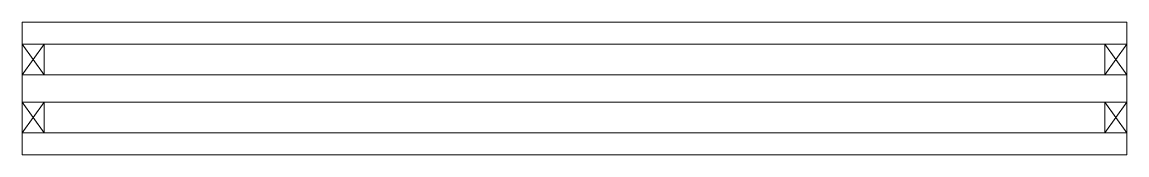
# Model space of a CAD drawing. Header units: metres. Extents: x 0 to 200, y 0 to 24.
import ezdxf

# ---------------------------------------------------------------- set-up
doc = ezdxf.new("R2010")
doc.units = ezdxf.units.M
doc.layers.add('A-DETL-GENF', color=92, linetype='Continuous', lineweight=18)

# ---------------------------------------------------------------- blocks, each defined once
blk = doc.blocks.new('31 driedubbel_glas - HR___ 2-3840961-00_0 Basismaterialen')
at = {"layer": 'A-DETL-GENF', "lineweight": 13}
for p, q in [((0, 24), (200, 24)), ((0, 20), (0, 24)), ((200, 24), (200, 20)), ((200, 20), (0, 20)), ((0, 14.5), (0, 20)), ((4, 14.5), (0, 20)), ((0, 14.5), (4, 20)), ((4, 14.5), (4, 20)), ((200, 20), (196, 20)), ((200, 14.5), (196, 20)), ((196, 14.5), (200, 20)), ((196, 20), (196, 14.5)), ((200, 14.5), (200, 20)), ((0, 14.5), (200, 14.5)), ((0, 0), (0, 14.5)), ((200, 14.5), (200, 0)), ((0, 9.5), (200, 9.5)), ((0, 4), (4, 9.5)), ((0, 9.5), (4, 4)), ((4, 9.5), (4, 4)), ((196, 4), (196, 9.5)), ((196, 9.5), (200, 4)), ((196, 4), (200, 9.5)), ((200, 4), (0, 4)), ((200, 0), (0, 0))]:
    blk.add_line(p, q, dxfattribs=at)

msp = doc.modelspace()

# ---------------------------------------------------------------- block references
msp.add_blockref('31 driedubbel_glas - HR___ 2-3840961-00_0 Basismaterialen', (0, 0))

doc.saveas('drawing.dxf')
